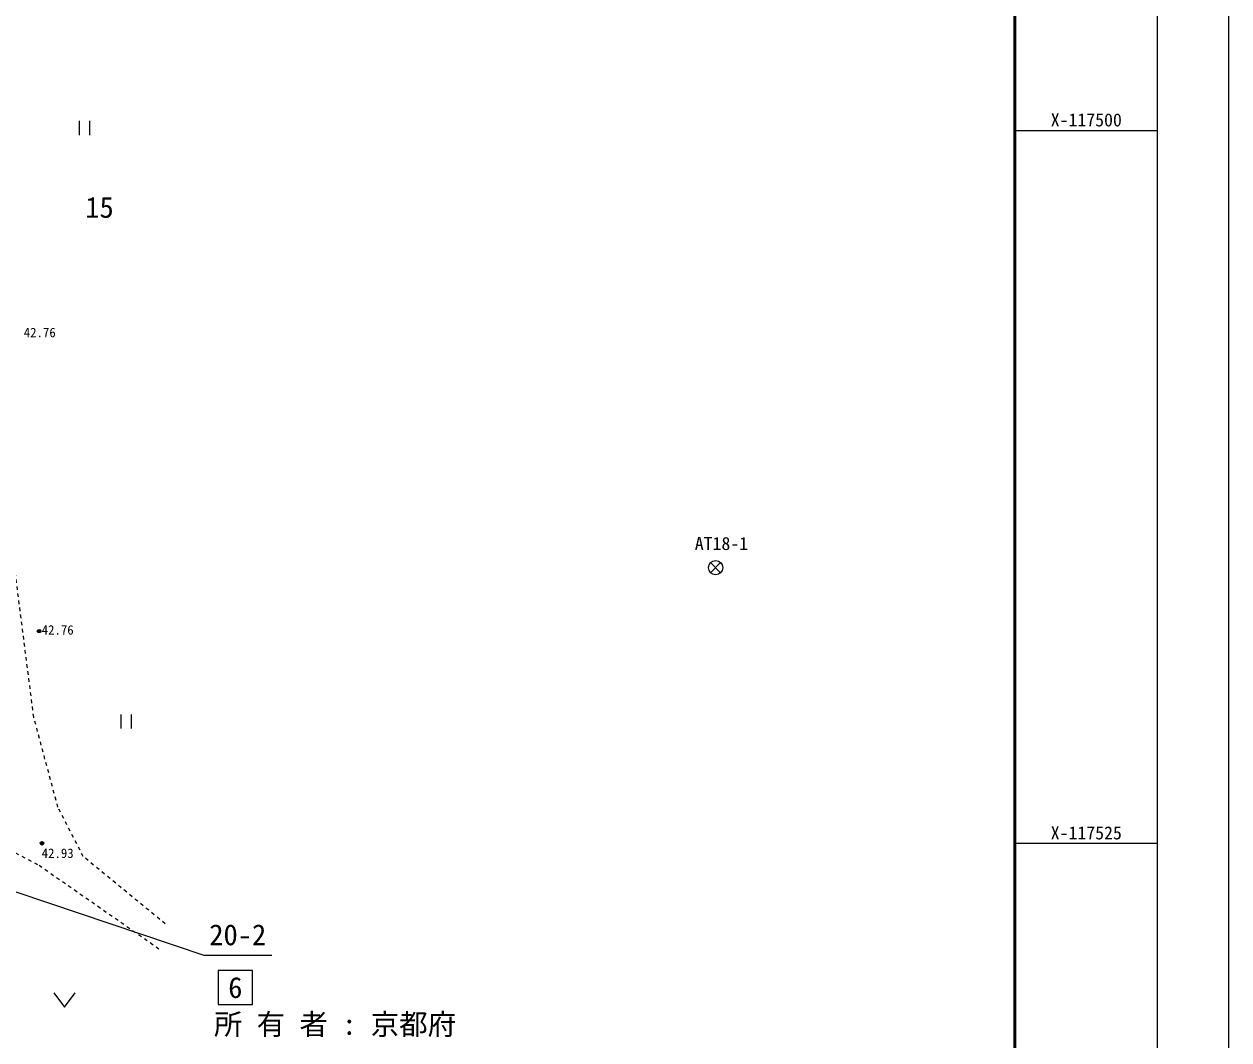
# Model space of a CAD drawing. Units: millimetres, scale not verified. Extents: x -29071210 to -28860960, y -117775216 to -117329466.
# Drawn here: x -28903195 to -28860960, y -117531893 to -117496275 of the extents above; entities that cross this region are included whole.
import ezdxf
from ezdxf.enums import TextEntityAlignment as Align

# ---------------------------------------------------------------- set-up
doc = ezdxf.new("R2010")
doc.units = ezdxf.units.MM
doc.header["$LTSCALE"] = 250
doc.header["$PDMODE"] = 32
doc.header["$PDSIZE"] = 125
doc.linetypes.add('USER8', pattern=[1, 0.5, -0.5])
for name, color, linetype, lineweight in [('S-SUV', 7, 'Continuous', 13), ('S-SUV-HTXT', 7, 'Continuous', 13), ('S-SUV-SRVR', 3, 'Continuous', 13), ('S-SUV-TTL', 7, 'Continuous', 15)]:
    doc.layers.add(name, color=color, linetype=linetype, lineweight=lineweight)
doc.styles.add('ＭＳ ゴシック', font='')
doc.styles.get('ＭＳ ゴシック').set_extended_font_data('MS Gothic')

# ---------------------------------------------------------------- blocks, each defined once
blk = doc.blocks.new('畑')
at = {"color": 7, "linetype": 'Continuous', "lineweight": 13}
for p, q in [((-1.5, 1), (0, -1)), ((0, -1), (1.5, 1))]:
    blk.add_line(p, q, dxfattribs=at)
blk = doc.blocks.new('田')
at = {"color": 7, "linetype": 'Continuous', "lineweight": 13}
for p, q in [((-0.75, 1), (-0.75, -1)), ((0.75, -1), (0.75, 1))]:
    blk.add_line(p, q, dxfattribs=at)
blk = doc.blocks.new('ﾌﾟﾛｯﾄﾏｰｸ-03_1')
at = {"color": 3, "linetype": 'Continuous', "lineweight": 25}
blk.add_circle((0, 0), 0.5, dxfattribs=at)
at = {"color": 3}
blk.add_point((0, 0), dxfattribs=at)
blk = doc.blocks.new('ﾌﾟﾛｯﾄﾏｰｸ-C1')
at = {"color": 7, "linetype": 'Continuous', "lineweight": 20}
for p, q in [((-0.3536, 0.3536), (0.3536, -0.3536)), ((-0.3536, -0.3536), (0.3536, 0.3536))]:
    blk.add_line(p, q, dxfattribs=at)
blk.add_circle((0, 0), 0.5, dxfattribs=at)

msp = doc.modelspace()

# ---------------------------------------------------------------- linework, layer by layer
at = {"layer": 'S-SUV', "linetype": 'USER8'}
for points in [[(-28898245, -117527825), (-28901120, -117525465), (-28902008, -117523735), (-28902856, -117520578), (-28904170, -117510285), (-28905108, -117494510), (-28906324, -117480938), (-28905282, -117479651), (-28900502, -117479444.8)], [(-28877193, -117547726), (-28877802, -117551680), (-28880861, -117550407), (-28887231, -117546078), (-28898071, -117538367), (-28903965, -117534128), (-28905318, -117532825), (-28905890, -117531269), (-28906100, -117528902), (-28906054, -117525400), (-28905272, -117524413), (-28902671, -117525767), (-28898452.1, -117528706.3)]]:
    msp.add_lwpolyline(points, dxfattribs=at)
at = {"layer": 'S-SUV-HTXT', "lineweight": 15}
msp.add_lwpolyline([(-28908937.6, -117524868.4), (-28896890, -117528918.3), (-28894515, -117528918.3)], dxfattribs=at)
msp.add_lwpolyline([(-28895189.5, -117529456.1), (-28896389.5, -117529456.1), (-28896389.5, -117530656.1), (-28895189.5, -117530656.1)], close=True, dxfattribs=at)
at = {"layer": 'S-SUV-TTL'}
for p, q in [((-28868459.7, -117500000), (-28863459.7, -117500000)), ((-28868459.7, -117525000), (-28863459.7, -117525000))]:
    msp.add_line(p, q, dxfattribs=at)
for points in [[(-29071209.7, -117775215.9), (-28860959.7, -117775215.9), (-28860959.7, -117329465.9), (-29071209.7, -117329465.9)], [(-29068709.7, -117772715.9), (-28863459.7, -117772715.9), (-28863459.7, -117331965.9), (-29068709.7, -117331965.9)]]:
    msp.add_lwpolyline(points, close=True, dxfattribs=at)
at = {"layer": 'S-SUV-TTL', "color": 2, "lineweight": 50}
msp.add_lwpolyline([(-29063709.7, -117767715.9), (-28868459.7, -117767715.9), (-28868459.7, -117336965.9), (-29063709.7, -117336965.9)], close=True, dxfattribs=at)

# ---------------------------------------------------------------- block references
at = {"layer": 'S-SUV', "xscale": 250, "yscale": 250}
for name, p in [('田', (-28901074.3, -117499915.3)), ('田', (-28899611.7, -117520727.6)), ('畑', (-28901777.7, -117530489.2))]:
    msp.add_blockref(name, p, dxfattribs=at)
at = {"layer": 'S-SUV-SRVR'}
for name, p, xscale, yscale in [('ﾌﾟﾛｯﾄﾏｰｸ-C1', (-28878954, -117515335), 500, 500), ('ﾌﾟﾛｯﾄﾏｰｸ-03_1', (-28902669.4, -117517561.3), 75, 75), ('ﾌﾟﾛｯﾄﾏｰｸ-03_1', (-28902565, -117524998), 75, 75)]:
    msp.add_blockref(name, p, dxfattribs=dict(at, xscale=xscale, yscale=yscale))

# ---------------------------------------------------------------- texts
at = {"layer": 'S-SUV-HTXT', "style": 'ＭＳ ゴシック'}
msp.add_text('15', height=733.1, dxfattribs=at).set_placement((-28900051.8, -117503286.6), align=Align.BOTTOM_RIGHT)
for s, p in [('20-2', (-28896702.5, -117528793.3)), ('所 有 者 : 京都府', (-28896539.5, -117531931.1))]:
    msp.add_text(s, height=733.1, dxfattribs=at).set_placement(p, align=Align.BOTTOM_LEFT)
msp.add_text('6', height=733.1, dxfattribs=at).set_placement((-28895789.5, -117530056.1), align=Align.MIDDLE_CENTER)
at = {"layer": 'S-SUV-SRVR', "style": 'ＭＳ ゴシック'}
for s, p in [('42.76', (-28903207.1, -117507352.7)), ('42.76', (-28902578.6, -117517781.4)), ('42.93', (-28902578.9, -117525610.5))]:
    msp.add_text(s, height=329.9, dxfattribs=at).set_placement(p, align=Align.BOTTOM_LEFT)
at = {"layer": 'S-SUV-SRVR', "color": 7, "style": 'ＭＳ ゴシック'}
msp.add_text('AT18-1', height=458.2, dxfattribs=at).set_placement((-28879683.8, -117514257.3), align=Align.TOP_LEFT)
at = {"layer": 'S-SUV-TTL', "style": 'ＭＳ ゴシック'}
for s, p in [('X-117500', (-28865959.7, -117500000)), ('X-117525', (-28865959.7, -117525000))]:
    msp.add_text(s, height=458.2, dxfattribs=at).set_placement(p, align=Align.BOTTOM_CENTER)

doc.saveas('drawing.dxf')
